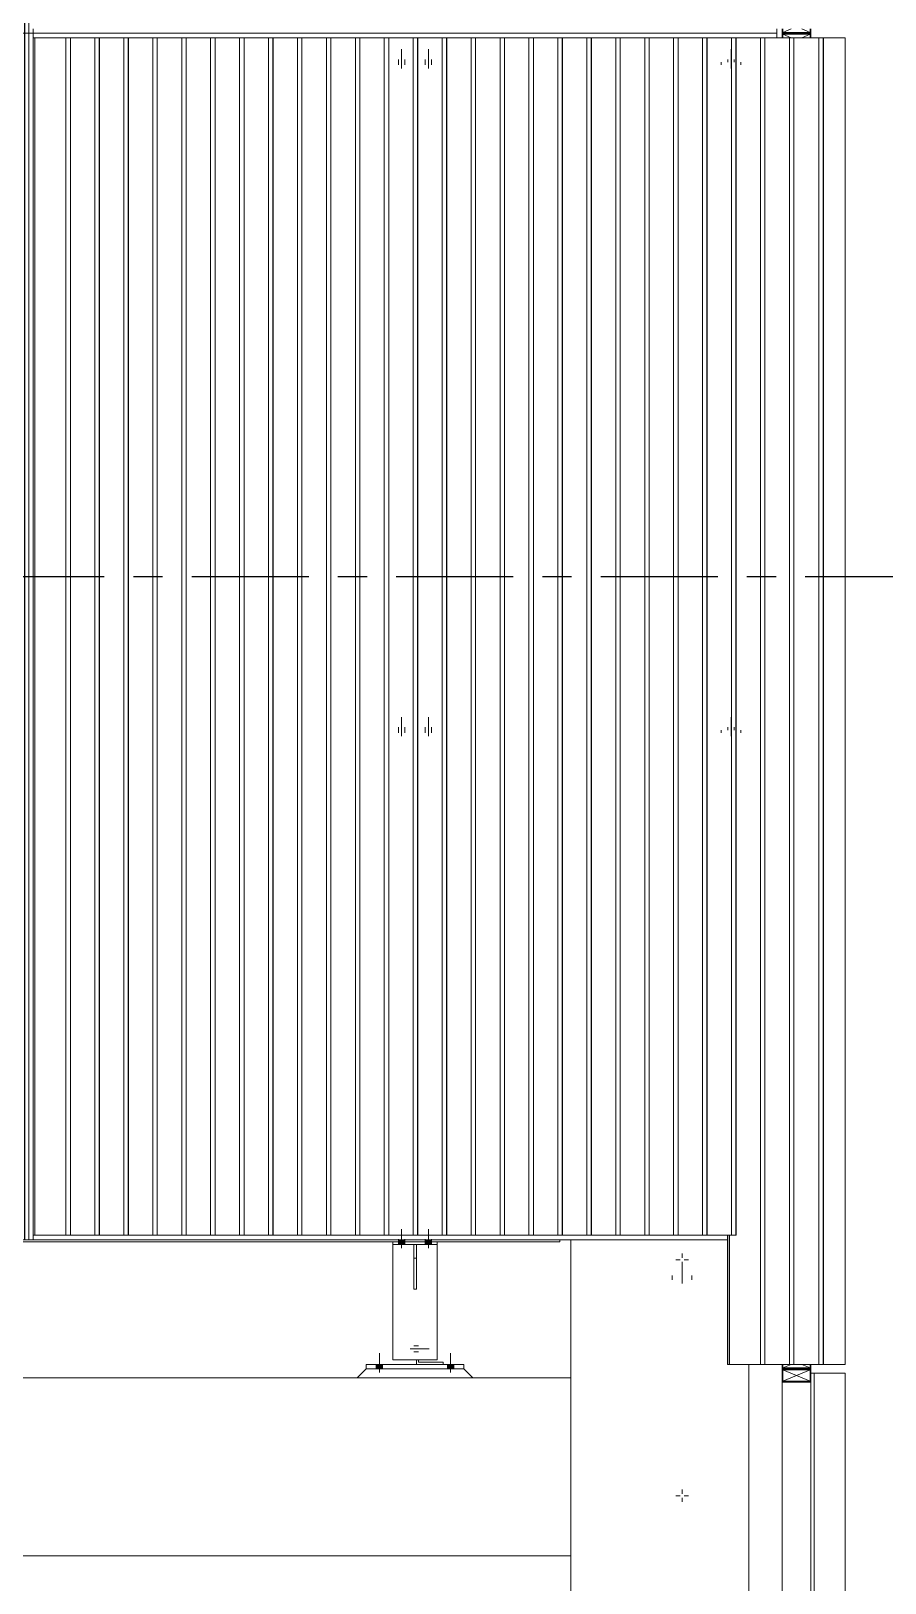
# Model space of a CAD drawing. Header units: millimetres. Extents: x -220592 to 404889, y -217665 to 38245.
# Drawn here: x -36123 to -34204, y -78985 to -75499 of the extents above; entities that cross this region are included whole.
import ezdxf

# ---------------------------------------------------------------- set-up
doc = ezdxf.new("R2010")
doc.units = ezdxf.units.MM
for name, pattern in [('CENTER', [50.8, 31.75, -6.35, 6.35, -6.35]), ('TA_GL_000.70000', [1.925, 0.7, -0.175, 0.175, -0.175, 0.7]), ('XKITLINE00', [0]), ('XKITLINE02', [4, 2, -2])]:
    doc.linetypes.add(name, pattern=pattern)
doc.layers.add('000 - 0_SYM_DWG_GRIDLINE_MAIN_COLOR_251', color=7, linetype='Continuous')
doc.layers.add('000 - GRID', color=7, linetype='CENTER')
doc.layers.add('Bolt', color=7, linetype='Continuous', lineweight=0)
doc.layers.add('Part', color=7, linetype='Continuous', lineweight=0)
doc.styles.add('TA', font='', dxfattribs={"height": 4.5})
doc.styles.get('TA').set_extended_font_data('Cordia New')

# ---------------------------------------------------------------- blocks, each defined once
blk = doc.blocks.new('*U28501')
at = {"layer": '000 - 0_SYM_DWG_GRIDLINE_MAIN_COLOR_251', "color": 7, "linetype": 'ByBlock', "ltscale": 5}
blk.add_line((4, 0), (-210.853, 0), dxfattribs=at)
at = {"color": 7, "style": 'TA', "flags": 1}
blk.add_attdef('LOCATION', (6, -6), '', height=4.5, rotation=270, dxfattribs=at)
blk = doc.blocks.new('*A6537')
at = {"layer": 'Part', "color": 7, "linetype": 'XKITLINE00', "lineweight": 0}
for p, q in [((878.250788, -12.574681), (878.250788, 9.525319)), ((882.250788, -12.574681), (882.250788, 6.725319))]:
    blk.add_line(p, q, dxfattribs=at)
blk = doc.blocks.new('*A6556')
at = {"layer": 'Part', "color": 7, "linetype": 'XKITLINE00', "lineweight": 0}
for p, q in [((874.720688, 8.415319), (874.720688, 9.415319)), ((874.720688, 9.415319), (874.780688, 9.415319)), ((874.780688, 8.415319), (874.780688, 9.415319)), ((874.720688, 9.115319), (874.780688, 9.115319)), ((874.720688, 8.415319), (874.780688, 8.415319))]:
    blk.add_line(p, q, dxfattribs=at)
blk = doc.blocks.new('*A6557')
at = {"layer": 'Bolt', "color": 7, "linetype": 'XKITLINE02', "lineweight": 0}
for p, q in [((880.530923, 8.625319), (880.530923, 8.725319)), ((880.530923, 8.625319), (880.530923, 8.725319)), ((880.750923, 8.546119), (880.750923, 8.975319)), ((880.750923, 8.546119), (880.750923, 8.975319)), ((880.970923, 8.625319), (880.970923, 8.725319)), ((880.970923, 8.625319), (880.970923, 8.725319))]:
    blk.add_line(p, q, dxfattribs=at)
blk = doc.blocks.new('*A6652')
at = {"layer": 'Part', "color": 7, "linetype": 'XKITLINE00', "lineweight": 0}
for p, q in [((874.250688, 9.415319), (874.250688, 6.825319)), ((875.250688, 6.825319), (875.250688, 9.415319)), ((874.250688, 6.825319), (875.250688, 6.825319))]:
    blk.add_line(p, q, dxfattribs=at)
blk = doc.blocks.new('*A6653')
at = {"layer": 'Part', "color": 7, "linetype": 'XKITLINE00', "lineweight": 0}
for p, q in [((883.261969, 36.525319), (882.609501, 36.525319)), ((883.16035, 6.725319), (883.16035, 36.525319)), ((883.259501, 6.725319), (883.259501, 36.525319)), ((883.261969, 36.525319), (883.261969, 6.725319)), ((883.261969, 6.725319), (882.611969, 6.725319))]:
    blk.add_line(p, q, dxfattribs=at)
blk = doc.blocks.new('*A6654')
at = {"layer": 'Part', "color": 7, "linetype": 'XKITLINE00', "lineweight": 0}
for p, q in [((883.925623, 36.525319), (883.259501, 36.525319)), ((883.824003, 6.725319), (883.824003, 36.525319)), ((883.923154, 6.725319), (883.923154, 36.525319)), ((883.925623, 36.525319), (883.925623, 6.725319)), ((883.925623, 6.725319), (883.261969, 6.725319))]:
    blk.add_line(p, q, dxfattribs=at)
blk = doc.blocks.new('*A6655')
at = {"layer": 'Part', "color": 7, "linetype": 'XKITLINE00', "lineweight": 0}
for p, q in [((882.611969, 36.525319), (881.959501, 36.525319)), ((882.51035, 6.725319), (882.51035, 36.525319)), ((882.609501, 6.725319), (882.609501, 36.525319)), ((882.611969, 6.725319), (882.611969, 36.525319)), ((881.774147, 6.725319), (881.774147, 9.625319)), ((881.807635, 9.625319), (881.807635, 6.725319)), ((881.814104, 9.625319), (881.814104, 6.725319)), ((881.807635, 6.725319), (881.774147, 6.725319)), ((881.814104, 6.725319), (881.807635, 6.725319)), ((882.611969, 6.725319), (881.814104, 6.725319))]:
    blk.add_line(p, q, dxfattribs=at)
blk = doc.blocks.new('*A6656')
at = {"layer": 'Part', "color": 7, "linetype": 'XKITLINE00', "lineweight": 0}
for p, q in [((866.174147, 36.525319), (866.207635, 36.525319)), ((866.174147, 9.625319), (866.174147, 36.525319)), ((866.207635, 36.525319), (866.214104, 36.525319)), ((866.207635, 36.525319), (866.207635, 9.625319)), ((866.214104, 36.525319), (867.011969, 36.525319)), ((866.214104, 36.525319), (866.214104, 9.625319)), ((866.91035, 9.625319), (866.91035, 36.525319)), ((867.009501, 9.625319), (867.009501, 36.525319)), ((867.011969, 9.625319), (867.011969, 36.525319)), ((866.207635, 9.625319), (866.174147, 9.625319)), ((866.214104, 9.625319), (866.207635, 9.625319)), ((867.011969, 9.625319), (866.214104, 9.625319))]:
    blk.add_line(p, q, dxfattribs=at)
blk = doc.blocks.new('*A6657')
at = {"layer": 'Part', "color": 7, "linetype": 'XKITLINE00', "lineweight": 0}
for p, q in [((883.923154, 36.525319), (884.410816, 36.525319)), ((884.410816, 36.525319), (884.410816, 6.725319)), ((884.410816, 6.725319), (883.925623, 6.725319))]:
    blk.add_line(p, q, dxfattribs=at)
blk = doc.blocks.new('*A6658')
at = {"layer": 'Part', "color": 7, "linetype": 'XKITLINE00', "lineweight": 0}
for p, q in [((867.661969, 36.525319), (867.009501, 36.525319)), ((867.56035, 9.625319), (867.56035, 36.525319)), ((867.659501, 9.625319), (867.659501, 36.525319)), ((867.661969, 36.525319), (867.661969, 9.625319)), ((867.661969, 9.625319), (867.011969, 9.625319))]:
    blk.add_line(p, q, dxfattribs=at)
blk = doc.blocks.new('*A6659')
at = {"layer": 'Part', "color": 7, "linetype": 'XKITLINE00', "lineweight": 0}
for p, q in [((868.311969, 36.525319), (867.659501, 36.525319)), ((868.21035, 9.625319), (868.21035, 36.525319)), ((868.309501, 9.625319), (868.309501, 36.525319)), ((868.311969, 36.525319), (868.311969, 9.625319)), ((868.311969, 9.625319), (867.661969, 9.625319))]:
    blk.add_line(p, q, dxfattribs=at)
blk = doc.blocks.new('*A6660')
at = {"layer": 'Part', "color": 7, "linetype": 'XKITLINE00', "lineweight": 0}
for p, q in [((868.961969, 36.525319), (868.309501, 36.525319)), ((868.86035, 9.625319), (868.86035, 36.525319)), ((868.959501, 9.625319), (868.959501, 36.525319)), ((868.961969, 36.525319), (868.961969, 9.625319)), ((868.961969, 9.625319), (868.311969, 9.625319))]:
    blk.add_line(p, q, dxfattribs=at)
blk = doc.blocks.new('*A6661')
at = {"layer": 'Part', "color": 7, "linetype": 'XKITLINE00', "lineweight": 0}
for p, q in [((869.611969, 36.525319), (868.959501, 36.525319)), ((869.51035, 9.625319), (869.51035, 36.525319)), ((869.609501, 9.625319), (869.609501, 36.525319)), ((869.611969, 36.525319), (869.611969, 9.625319)), ((869.611969, 9.625319), (868.961969, 9.625319))]:
    blk.add_line(p, q, dxfattribs=at)
blk = doc.blocks.new('*A6662')
at = {"layer": 'Part', "color": 7, "linetype": 'XKITLINE00', "lineweight": 0}
for p, q in [((870.261969, 36.525319), (869.609501, 36.525319)), ((870.16035, 9.625319), (870.16035, 36.525319)), ((870.259501, 9.625319), (870.259501, 36.525319)), ((870.261969, 36.525319), (870.261969, 9.625319)), ((870.261969, 9.625319), (869.611969, 9.625319))]:
    blk.add_line(p, q, dxfattribs=at)
blk = doc.blocks.new('*A6663')
at = {"layer": 'Part', "color": 7, "linetype": 'XKITLINE00', "lineweight": 0}
for p, q in [((870.911969, 36.525319), (870.259501, 36.525319)), ((870.81035, 9.625319), (870.81035, 36.525319)), ((870.909501, 9.625319), (870.909501, 36.525319)), ((870.911969, 36.525319), (870.911969, 9.625319)), ((870.911969, 9.625319), (870.261969, 9.625319))]:
    blk.add_line(p, q, dxfattribs=at)
blk = doc.blocks.new('*A6664')
at = {"layer": 'Part', "color": 7, "linetype": 'XKITLINE00', "lineweight": 0}
for p, q in [((871.561969, 36.525319), (870.909501, 36.525319)), ((871.46035, 9.625319), (871.46035, 36.525319)), ((871.559501, 9.625319), (871.559501, 36.525319)), ((871.561969, 36.525319), (871.561969, 9.625319)), ((871.561969, 9.625319), (870.911969, 9.625319))]:
    blk.add_line(p, q, dxfattribs=at)
blk = doc.blocks.new('*A6665')
at = {"layer": 'Part', "color": 7, "linetype": 'XKITLINE00', "lineweight": 0}
for p, q in [((872.211969, 36.525319), (871.559501, 36.525319)), ((872.11035, 9.625319), (872.11035, 36.525319)), ((872.209501, 9.625319), (872.209501, 36.525319)), ((872.211969, 36.525319), (872.211969, 9.625319)), ((872.211969, 9.625319), (871.561969, 9.625319))]:
    blk.add_line(p, q, dxfattribs=at)
blk = doc.blocks.new('*A6666')
at = {"layer": 'Part', "color": 7, "linetype": 'XKITLINE00', "lineweight": 0}
for p, q in [((872.861969, 36.525319), (872.209501, 36.525319)), ((872.76035, 9.625319), (872.76035, 36.525319)), ((872.859501, 9.625319), (872.859501, 36.525319)), ((872.861969, 36.525319), (872.861969, 9.625319)), ((872.861969, 9.625319), (872.211969, 9.625319))]:
    blk.add_line(p, q, dxfattribs=at)
blk = doc.blocks.new('*A6667')
at = {"layer": 'Part', "color": 7, "linetype": 'XKITLINE00', "lineweight": 0}
for p, q in [((873.511969, 36.525319), (872.859501, 36.525319)), ((873.41035, 9.625319), (873.41035, 36.525319)), ((873.509501, 9.625319), (873.509501, 36.525319)), ((873.511969, 36.525319), (873.511969, 9.625319)), ((873.511969, 9.625319), (872.861969, 9.625319))]:
    blk.add_line(p, q, dxfattribs=at)
blk = doc.blocks.new('*A6668')
at = {"layer": 'Part', "color": 7, "linetype": 'XKITLINE00', "lineweight": 0}
for p, q in [((874.161969, 36.525319), (873.509501, 36.525319)), ((874.06035, 9.625319), (874.06035, 36.525319)), ((874.159501, 9.625319), (874.159501, 36.525319)), ((874.161969, 36.525319), (874.161969, 9.625319)), ((874.161969, 9.625319), (873.511969, 9.625319))]:
    blk.add_line(p, q, dxfattribs=at)
blk = doc.blocks.new('*A6669')
at = {"layer": 'Part', "color": 7, "linetype": 'XKITLINE00', "lineweight": 0}
for p, q in [((874.811969, 36.525319), (874.159501, 36.525319)), ((874.71035, 9.625319), (874.71035, 36.525319)), ((874.809501, 9.625319), (874.809501, 36.525319)), ((874.811969, 36.525319), (874.811969, 9.625319)), ((874.811969, 9.625319), (874.161969, 9.625319))]:
    blk.add_line(p, q, dxfattribs=at)
blk = doc.blocks.new('*A6670')
at = {"layer": 'Part', "color": 7, "linetype": 'XKITLINE00', "lineweight": 0}
for p, q in [((875.461969, 36.525319), (874.809501, 36.525319)), ((875.36035, 9.625319), (875.36035, 36.525319)), ((875.459501, 9.625319), (875.459501, 36.525319)), ((875.461969, 36.525319), (875.461969, 9.625319)), ((875.461969, 9.625319), (874.811969, 9.625319))]:
    blk.add_line(p, q, dxfattribs=at)
blk = doc.blocks.new('*A6671')
at = {"layer": 'Part', "color": 7, "linetype": 'XKITLINE00', "lineweight": 0}
for p, q in [((876.111969, 36.525319), (875.459501, 36.525319)), ((876.01035, 9.625319), (876.01035, 36.525319)), ((876.109501, 9.625319), (876.109501, 36.525319)), ((876.111969, 36.525319), (876.111969, 9.625319)), ((876.111969, 9.625319), (875.461969, 9.625319))]:
    blk.add_line(p, q, dxfattribs=at)
blk = doc.blocks.new('*A6672')
at = {"layer": 'Part', "color": 7, "linetype": 'XKITLINE00', "lineweight": 0}
for p, q in [((876.761969, 36.525319), (876.109501, 36.525319)), ((876.66035, 9.625319), (876.66035, 36.525319)), ((876.759501, 9.625319), (876.759501, 36.525319)), ((876.761969, 36.525319), (876.761969, 9.625319)), ((876.761969, 9.625319), (876.111969, 9.625319))]:
    blk.add_line(p, q, dxfattribs=at)
blk = doc.blocks.new('*A6673')
at = {"layer": 'Part', "color": 7, "linetype": 'XKITLINE00', "lineweight": 0}
for p, q in [((877.411969, 36.525319), (876.759501, 36.525319)), ((877.31035, 9.625319), (877.31035, 36.525319)), ((877.409501, 9.625319), (877.409501, 36.525319)), ((877.411969, 36.525319), (877.411969, 9.625319)), ((877.411969, 9.625319), (876.761969, 9.625319))]:
    blk.add_line(p, q, dxfattribs=at)
blk = doc.blocks.new('*A6674')
at = {"layer": 'Part', "color": 7, "linetype": 'XKITLINE00', "lineweight": 0}
for p, q in [((878.061969, 36.525319), (877.409501, 36.525319)), ((877.96035, 9.625319), (877.96035, 36.525319)), ((878.059501, 9.625319), (878.059501, 36.525319)), ((878.061969, 36.525319), (878.061969, 9.625319)), ((878.061969, 9.625319), (877.411969, 9.625319))]:
    blk.add_line(p, q, dxfattribs=at)
blk = doc.blocks.new('*A6675')
at = {"layer": 'Part', "color": 7, "linetype": 'XKITLINE00', "lineweight": 0}
for p, q in [((878.711969, 36.525319), (878.059501, 36.525319)), ((878.61035, 9.625319), (878.61035, 36.525319)), ((878.709501, 9.625319), (878.709501, 36.525319)), ((878.711969, 36.525319), (878.711969, 9.625319)), ((878.711969, 9.625319), (878.061969, 9.625319))]:
    blk.add_line(p, q, dxfattribs=at)
blk = doc.blocks.new('*A6676')
at = {"layer": 'Part', "color": 7, "linetype": 'XKITLINE00', "lineweight": 0}
for p, q in [((879.361969, 36.525319), (878.709501, 36.525319)), ((879.26035, 9.625319), (879.26035, 36.525319)), ((879.359501, 9.625319), (879.359501, 36.525319)), ((879.361969, 36.525319), (879.361969, 9.625319)), ((879.361969, 9.625319), (878.711969, 9.625319))]:
    blk.add_line(p, q, dxfattribs=at)
blk = doc.blocks.new('*A6677')
at = {"layer": 'Part', "color": 7, "linetype": 'XKITLINE00', "lineweight": 0}
for p, q in [((880.011969, 36.525319), (879.359501, 36.525319)), ((879.91035, 9.625319), (879.91035, 36.525319)), ((880.009501, 9.625319), (880.009501, 36.525319)), ((880.011969, 36.525319), (880.011969, 9.625319)), ((880.011969, 9.625319), (879.361969, 9.625319))]:
    blk.add_line(p, q, dxfattribs=at)
blk = doc.blocks.new('*A6678')
at = {"layer": 'Part', "color": 7, "linetype": 'XKITLINE00', "lineweight": 0}
for p, q in [((880.661969, 36.525319), (880.009501, 36.525319)), ((880.56035, 9.625319), (880.56035, 36.525319)), ((880.659501, 9.625319), (880.659501, 36.525319)), ((880.661969, 36.525319), (880.661969, 9.625319)), ((880.661969, 9.625319), (880.011969, 9.625319))]:
    blk.add_line(p, q, dxfattribs=at)
blk = doc.blocks.new('*A6679')
at = {"layer": 'Part', "color": 7, "linetype": 'XKITLINE00', "lineweight": 0}
for p, q in [((881.311969, 36.525319), (880.659501, 36.525319)), ((881.21035, 9.625319), (881.21035, 36.525319)), ((881.309501, 9.625319), (881.309501, 36.525319)), ((881.311969, 36.525319), (881.311969, 9.625319)), ((881.311969, 9.625319), (880.661969, 9.625319))]:
    blk.add_line(p, q, dxfattribs=at)
blk = doc.blocks.new('*A6680')
at = {"layer": 'Part', "color": 7, "linetype": 'XKITLINE00', "lineweight": 0}
for p, q in [((881.961969, 36.525319), (881.309501, 36.525319)), ((881.86035, 9.625319), (881.86035, 36.525319)), ((881.959501, 9.625319), (881.959501, 36.525319)), ((881.961969, 36.525319), (881.961969, 9.625319)), ((881.961969, 9.625319), (881.311969, 9.625319))]:
    blk.add_line(p, q, dxfattribs=at)
blk = doc.blocks.new('*A6834')
at = {"layer": 'Part', "color": 7, "linetype": 'XKITLINE00', "lineweight": 0}
for p, q in [((835.011969, 6.425319), (878.250788, 6.425319)), ((878.250788, 6.425319), (878.250788, 2.425319)), ((878.250788, 2.425319), (835.011969, 2.425319))]:
    blk.add_line(p, q, dxfattribs=at)
blk = doc.blocks.new('*A6869')
at = {"layer": 'Part', "color": 7, "linetype": 'XKITLINE00', "lineweight": 0}
for p, q in [((883.646091, 6.325319), (882.996091, 6.325319)), ((882.996091, 6.325319), (882.996091, -23.074681)), ((883.646091, 6.325319), (883.646091, -23.074681)), ((883.646091, -23.074681), (882.996091, -23.074681))]:
    blk.add_line(p, q, dxfattribs=at)
blk = doc.blocks.new('*A6870')
at = {"layer": 'Part', "color": 7, "linetype": 'XKITLINE00', "lineweight": 0}
for p, q in [((883.646091, 6.525319), (884.410816, 6.525319)), ((883.713586, 6.525319), (883.713586, -23.274681)), ((884.410816, 6.525319), (884.410816, -23.274681)), ((884.410816, -23.274681), (883.646091, -23.274681))]:
    blk.add_line(p, q, dxfattribs=at)
blk = doc.blocks.new('*A6877')
at = {"layer": 'Part', "color": 7, "linetype": 'XKITLINE00', "lineweight": 0}
for p, q in [((875.850688, 6.725319), (873.650688, 6.725319)), ((873.650688, 6.725319), (873.650688, 6.625319)), ((875.850688, 6.625319), (873.650688, 6.625319)), ((875.850688, 6.725319), (875.850688, 6.625319))]:
    blk.add_line(p, q, dxfattribs=at)
blk = doc.blocks.new('*A6878')
at = {"layer": 'Part', "color": 7, "linetype": 'XKITLINE00', "lineweight": 0}
for p, q in [((873.650688, 6.625319), (873.450688, 6.425319)), ((875.850688, 6.625319), (873.650688, 6.625319)), ((876.050688, 6.425319), (875.850688, 6.625319))]:
    blk.add_line(p, q, dxfattribs=at)
blk = doc.blocks.new('*A6879')
at = {"layer": 'Part', "color": 7, "linetype": 'XKITLINE00', "lineweight": 0}
for p, q in [((874.780688, 6.725319), (874.780688, 6.825319)), ((874.830688, 6.825319), (874.830688, 6.775319)), ((874.830688, 6.775319), (875.380688, 6.775319)), ((875.380688, 6.775319), (875.380688, 6.725319))]:
    blk.add_line(p, q, dxfattribs=at)
blk = doc.blocks.new('*A6880')
at = {"layer": 'Bolt', "color": 7, "linetype": 'XKITLINE02', "lineweight": 0}
for p, q in [((874.641488, 7.075319), (875.070688, 7.075319)), ((874.720688, 7.145319), (874.780688, 7.145319)), ((874.720688, 7.005319), (874.780688, 7.005319)), ((874.780688, 7.145319), (874.830688, 7.145319)), ((874.780688, 7.005319), (874.830688, 7.005319))]:
    blk.add_line(p, q, dxfattribs=at)
blk = doc.blocks.new('*A6881')
at = {"layer": 'Bolt'}
for points in [[(873.881, 6.625), (873.881, 6.725), (874.021, 6.725), (874.021, 6.625)], [(875.481, 6.625), (875.481, 6.725), (875.621, 6.725), (875.621, 6.625)]]:
    blk.add_hatch(color=7, dxfattribs=at).paths.add_polyline_path(points, flags=17)
at = {"layer": 'Bolt', "color": 7, "linetype": 'XKITLINE00', "lineweight": 0}
for p, q in [((873.951, 6.546), (873.951, 6.975)), ((875.551, 6.546), (875.551, 6.975)), ((873.881, 6.625), (873.881, 6.725)), ((874.021, 6.625), (874.021, 6.725)), ((875.481, 6.625), (875.481, 6.725)), ((875.621, 6.625), (875.621, 6.725))]:
    blk.add_line(p, q, dxfattribs=at)
blk = doc.blocks.new('*A6882')
at = {"layer": 'Bolt', "color": 7, "linetype": 'XKITLINE00', "lineweight": 0}
for p, q in [((880.750923, 3.915319), (880.750923, 3.822079)), ((880.610923, 3.775319), (880.704163, 3.775319)), ((880.750923, 3.635319), (880.750923, 3.728559)), ((880.890923, 3.775319), (880.797683, 3.775319))]:
    blk.add_line(p, q, dxfattribs=at)
blk = doc.blocks.new('*A6883')
at = {"layer": 'Part', "color": 7, "linetype": 'XKITLINE00', "lineweight": 0}
for p, q in [((882.996091, 6.725319), (882.996091, 6.625319)), ((882.996091, 6.625319), (883.646091, 6.625319)), ((883.016091, 6.645319), (883.203784, 6.725319)), ((883.016091, 6.645319), (883.016091, 6.725319)), ((883.626091, 6.645319), (883.016091, 6.645319)), ((883.438399, 6.725319), (883.626091, 6.645319)), ((883.626091, 6.645319), (883.626091, 6.725319)), ((883.646091, 6.625319), (883.646091, 6.725319))]:
    blk.add_line(p, q, dxfattribs=at)
blk = doc.blocks.new('*A6884')
at = {"layer": 'Part', "color": 7, "linetype": 'XKITLINE00', "lineweight": 0}
for p, q in [((882.996091, 6.625319), (882.996091, 6.325319)), ((883.646091, 6.625319), (882.996091, 6.625319)), ((883.646091, 6.325319), (883.646091, 6.625319)), ((882.996091, 6.325319), (883.646091, 6.325319)), ((883.016091, 6.345319), (883.626091, 6.605319)), ((883.626091, 6.345319), (883.016091, 6.605319)), ((883.016091, 6.605319), (883.626091, 6.605319)), ((883.016091, 6.345319), (883.016091, 6.605319)), ((883.626091, 6.345319), (883.016091, 6.345319)), ((883.626091, 6.605319), (883.626091, 6.345319))]:
    blk.add_line(p, q, dxfattribs=at)
blk = doc.blocks.new('*A6906')
at = {"layer": 'Part', "color": 7, "linetype": 'XKITLINE00', "lineweight": 0}
for p, q in [((866.176758, 36.725319), (866.176758, 36.625319)), ((866.176758, 36.625319), (882.876758, 36.625319)), ((882.876758, 36.625319), (882.876758, 36.725319))]:
    blk.add_line(p, q, dxfattribs=at)
blk = doc.blocks.new('*A6909')
at = {"layer": 'Part', "color": 7, "linetype": 'XKITLINE00', "lineweight": 0}
for p, q in [((866.176758, 36.525319), (866.176758, 36.625319)), ((866.176758, 36.625319), (882.876758, 36.625319)), ((882.876758, 36.625319), (882.876758, 36.525319))]:
    blk.add_line(p, q, dxfattribs=at)
blk = doc.blocks.new('*A6913')
at = {"layer": 'Bolt', "color": 7, "linetype": 'XKITLINE02', "lineweight": 0}
for p, q in [((874.450688, 35.836119), (874.450688, 36.265319)), ((875.050688, 35.836119), (875.050688, 36.265319)), ((874.380688, 35.975319), (874.380688, 36.035319)), ((874.380688, 35.915319), (874.380688, 35.975319)), ((874.520688, 35.975319), (874.520688, 36.035319)), ((874.520688, 35.915319), (874.520688, 35.975319)), ((874.980688, 35.975319), (874.980688, 36.035319)), ((874.980688, 35.915319), (874.980688, 35.975319)), ((875.120688, 35.975319), (875.120688, 36.035319)), ((875.120688, 35.915319), (875.120688, 35.975319))]:
    blk.add_line(p, q, dxfattribs=at)
blk = doc.blocks.new('*A6915')
at = {"layer": 'Bolt', "color": 7, "linetype": 'XKITLINE02', "lineweight": 0}
for p, q in [((881.850923, 35.836119), (881.850923, 36.265319)), ((881.850923, 35.836119), (881.850923, 36.265319)), ((881.630923, 35.915319), (881.630923, 35.975319)), ((881.630923, 35.915319), (881.630923, 35.975319)), ((881.780923, 35.975319), (881.780923, 36.035319)), ((881.780923, 35.975319), (881.780923, 36.035319)), ((881.920923, 35.975319), (881.920923, 36.035319)), ((881.920923, 35.975319), (881.920923, 36.035319)), ((882.070923, 35.915319), (882.070923, 35.975319)), ((882.070923, 35.915319), (882.070923, 35.975319))]:
    blk.add_line(p, q, dxfattribs=at)
blk = doc.blocks.new('*A6917')
at = {"layer": 'Part', "color": 7, "linetype": 'XKITLINE00', "lineweight": 0}
for p, q in [((882.996091, 36.725319), (882.996091, 36.625319)), ((882.996091, 36.625319), (883.646091, 36.625319)), ((883.016091, 36.645319), (883.203784, 36.725319)), ((883.016091, 36.645319), (883.016091, 36.725319)), ((883.626091, 36.645319), (883.016091, 36.645319)), ((883.438399, 36.725319), (883.626091, 36.645319)), ((883.626091, 36.645319), (883.626091, 36.725319)), ((883.646091, 36.625319), (883.646091, 36.725319))]:
    blk.add_line(p, q, dxfattribs=at)
blk = doc.blocks.new('*A6919')
at = {"layer": 'Part', "color": 7, "linetype": 'XKITLINE00', "lineweight": 0}
for p, q in [((882.996091, 36.525319), (882.996091, 36.625319)), ((883.646091, 36.625319), (882.996091, 36.625319)), ((883.203784, 36.525319), (883.016091, 36.605319)), ((883.016091, 36.605319), (883.626091, 36.605319)), ((883.016091, 36.525319), (883.016091, 36.605319)), ((883.438399, 36.525319), (883.626091, 36.605319)), ((883.626091, 36.605319), (883.626091, 36.525319)), ((883.646091, 36.525319), (883.646091, 36.625319))]:
    blk.add_line(p, q, dxfattribs=at)
blk = doc.blocks.new('*A6920')
at = {"layer": 'Part', "color": 7, "linetype": 'XKITLINE00', "lineweight": 0}
for p, q in [((836.076515, 10.125319), (836.076758, 10.125319)), ((851.07662, 10.125319), (851.076862, 10.125319)), ((866.07662, 10.125319), (866.076862, 10.125319)), ((836.076515, 9.475319), (836.076758, 9.475319)), ((878.000788, 9.475319), (836.326758, 9.475319)), ((878.000786, 9.525319), (878.000786, 9.475319))]:
    blk.add_line(p, q, dxfattribs=at)
blk = doc.blocks.new('*A6927')
at = {"layer": 'Part', "color": 7, "linetype": 'XKITLINE00', "lineweight": 0}
for p, q in [((866.176758, 9.625319), (866.176758, 9.525319)), ((866.176758, 9.525319), (881.774147, 9.525319))]:
    blk.add_line(p, q, dxfattribs=at)
blk = doc.blocks.new('*A6928')
at = {"layer": 'Part', "color": 7, "linetype": 'XKITLINE00', "lineweight": 0}
for p, q in [((874.250688, 9.475319), (874.250688, 9.415319)), ((874.250688, 9.415319), (875.250688, 9.415319)), ((875.250688, 9.415319), (875.250688, 9.475319))]:
    blk.add_line(p, q, dxfattribs=at)
blk = doc.blocks.new('*A6929')
at = {"layer": 'Bolt'}
for points in [[(874.381, 9.475), (874.381, 9.535), (874.521, 9.535), (874.521, 9.475)], [(874.381, 9.415), (874.381, 9.475), (874.521, 9.475), (874.521, 9.415)], [(874.981, 9.475), (874.981, 9.535), (875.121, 9.535), (875.121, 9.475)], [(874.981, 9.415), (874.981, 9.475), (875.121, 9.475), (875.121, 9.415)]]:
    blk.add_hatch(color=7, dxfattribs=at).paths.add_polyline_path(points, flags=17)
at = {"layer": 'Bolt', "color": 7, "linetype": 'XKITLINE00', "lineweight": 0}
for p, q in [((874.451, 9.336), (874.451, 9.765)), ((875.051, 9.336), (875.051, 9.765)), ((874.381, 9.475), (874.381, 9.535)), ((874.381, 9.415), (874.381, 9.475)), ((874.521, 9.475), (874.521, 9.535)), ((874.521, 9.415), (874.521, 9.475)), ((874.981, 9.475), (874.981, 9.535)), ((874.981, 9.415), (874.981, 9.475)), ((875.121, 9.475), (875.121, 9.535)), ((875.121, 9.415), (875.121, 9.475))]:
    blk.add_line(p, q, dxfattribs=at)
blk = doc.blocks.new('*A6930')
at = {"layer": 'Bolt', "color": 7, "linetype": 'XKITLINE00', "lineweight": 0}
for p, q in [((880.610923, 9.075319), (880.704163, 9.075319)), ((880.750923, 9.215319), (880.750923, 9.122079)), ((880.890923, 9.075319), (880.797683, 9.075319)), ((880.750923, 8.935319), (880.750923, 9.028559))]:
    blk.add_line(p, q, dxfattribs=at)
blk = doc.blocks.new('*A6934')
at = {"layer": 'Part', "color": 7, "linetype": 'XKITLINE00', "lineweight": 0}
for p, q in [((866.176758, 36.625319), (864.976644, 36.625319)), ((865.07662, 36.625319), (865.07662, 9.525319)), ((865.170447, 9.525319), (865.170447, 36.625319)), ((865.174935, 9.525319), (865.174935, 36.625319)), ((865.176622, 9.525319), (865.176622, 36.625319)), ((865.976636, 9.525319), (865.976636, 36.625319)), ((865.977382, 9.525319), (865.977382, 36.625319)), ((865.981064, 9.525319), (865.981064, 36.625319)), ((865.98662, 9.525319), (865.98662, 36.625319)), ((866.07662, 36.625319), (866.076862, 36.625319)), ((866.07662, 9.525319), (866.07662, 36.625319)), ((866.076862, 36.625319), (866.076862, 9.525319)), ((866.176758, 9.525319), (864.976644, 9.525319)), ((866.07662, 9.525319), (866.076862, 9.525319))]:
    blk.add_line(p, q, dxfattribs=at)
blk = doc.blocks.new('*A6980')
at = {"layer": 'Part', "color": 7, "linetype": 'XKITLINE00', "lineweight": 0}
for p, q in [((866.176758, 48.425319), (864.976644, 48.425319)), ((865.07662, 48.425319), (865.07662, 36.625319)), ((865.170447, 36.625319), (865.170447, 48.425319)), ((865.174935, 36.625319), (865.174935, 48.425319)), ((865.176622, 36.625319), (865.176622, 48.425319)), ((865.976636, 36.625319), (865.976636, 48.425319)), ((865.977382, 36.625319), (865.977382, 48.425319)), ((865.981064, 36.625319), (865.981064, 48.425319)), ((865.98662, 36.625319), (865.98662, 48.425319)), ((866.07662, 48.425319), (866.076862, 48.425319)), ((866.07662, 36.625319), (866.07662, 48.425319)), ((866.076862, 48.425319), (866.076862, 36.625319)), ((865.07662, 36.625319), (864.976644, 36.625319)), ((866.176758, 36.625319), (865.07662, 36.625319)), ((866.07662, 36.625319), (866.076862, 36.625319))]:
    blk.add_line(p, q, dxfattribs=at)
blk = doc.blocks.new('*A7059')
at = {"layer": 'Bolt', "color": 7, "linetype": 'XKITLINE02', "lineweight": 0}
for p, q in [((874.450688, 20.836119), (874.450688, 21.265319)), ((875.050688, 20.836119), (875.050688, 21.265319)), ((874.380688, 20.975319), (874.380688, 21.035319)), ((874.380688, 20.915319), (874.380688, 20.975319)), ((874.520688, 20.975319), (874.520688, 21.035319)), ((874.520688, 20.915319), (874.520688, 20.975319)), ((874.980688, 20.975319), (874.980688, 21.035319)), ((874.980688, 20.915319), (874.980688, 20.975319)), ((875.120688, 20.975319), (875.120688, 21.035319)), ((875.120688, 20.915319), (875.120688, 20.975319))]:
    blk.add_line(p, q, dxfattribs=at)
blk = doc.blocks.new('*A7060')
at = {"layer": 'Bolt', "color": 7, "linetype": 'XKITLINE02', "lineweight": 0}
for p, q in [((881.850923, 20.836119), (881.850923, 21.265319)), ((881.850923, 20.836119), (881.850923, 21.265319)), ((881.630923, 20.915319), (881.630923, 20.975319)), ((881.630923, 20.915319), (881.630923, 20.975319)), ((881.780923, 20.975319), (881.780923, 21.035319)), ((881.780923, 20.975319), (881.780923, 21.035319)), ((881.920923, 20.975319), (881.920923, 21.035319)), ((881.920923, 20.975319), (881.920923, 21.035319)), ((882.070923, 20.915319), (882.070923, 20.975319)), ((882.070923, 20.915319), (882.070923, 20.975319))]:
    blk.add_line(p, q, dxfattribs=at)

msp = doc.modelspace()

# ---------------------------------------------------------------- block references
at = {"color": 7, "lineweight": 0, "xscale": 100, "yscale": 100, "zscale": 100}
for name in ['*A6980', '*A6906', '*A6917', '*A6934', '*A6656', '*A6909', '*A6658', '*A6659', '*A6660', '*A6661', '*A6662', '*A6663', '*A6664', '*A6665', '*A6666', '*A6667', '*A6668', '*A6669', '*A6670', '*A6671', '*A6672', '*A6673', '*A6674', '*A6675', '*A6676', '*A6677', '*A6678', '*A6679', '*A6680', '*A6655', '*A6653', '*A6919', '*A6654', '*A6657', '*A6913', '*A6915', '*A7059', '*A7060', '*A6920', '*A6927', '*A6928', '*A6929', '*A6537', '*A6652', '*A6556', '*A6930', '*A6557', '*A6880', '*A6877', '*A6881', '*A6879', '*A6883', '*A6834', '*A6878', '*A6884', '*A6869', '*A6870', '*A6882']:
    msp.add_blockref(name, (-122735.1145, -79167.003), dxfattribs=at)
at = {"layer": '000 - GRID', "color": 7, "linetype": 'TA_GL_000.70000', "xscale": 75, "yscale": 75, "zscale": 75, "rotation": 180}
msp.add_blockref('*U28501', (-46026.9928, -76724.4711), dxfattribs=at)

doc.saveas('drawing.dxf')
